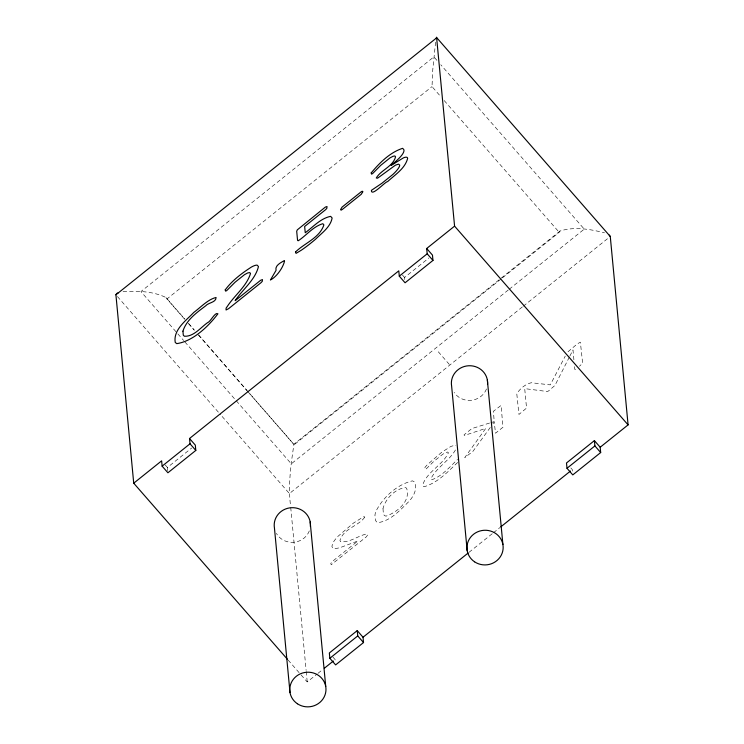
<?xml version="1.0" encoding="UTF-8"?>
<svg xmlns="http://www.w3.org/2000/svg" width="744" height="744" viewBox="0 0 744 744"><rect width="100%" height="100%" fill="white"/><g stroke="black" fill="none" stroke-linecap="round" stroke-linejoin="round"><path stroke-width="0.56" stroke-dasharray="3.72 2.79" d="M435.584 42.194L432.766 69.787L432.013 86.592L441.155 97.064M569.346 357.074L554.978 385.411L548.495 390.981L547.351 391.521L524.706 388.628L526.547 408.093L518.949 414.445L516.792 393.799C519.814 388.787 525.506 383.997 531.281 382.742L550.29 384.871L565.263 356.069M569.858 356.06L572.982 349.95L574.061 361.407M502.442 277.847L559.237 232.342L559.981 231.04C574.266 226.399 590.262 229.143 604.528 232.844M455.449 449.962C449.088 461.001 436.43 467.492 430.888 478.82L431.855 479.741C442.289 476.002 449.748 466.916 457.588 459.429M490.268 427.465L472.896 451.413L464.786 457.541L485.767 428.377L465.446 435.119L464.275 435.389L464.079 434.822L471.817 428.581L489.868 422.955M492.919 423.792L494.249 421.95L495.504 433.213L502.953 427.251L501.084 405.415L493.43 411.283L494.211 421.606L490.956 422.611M457.662 462.443C447.86 471.752 437.751 482.689 424.471 486.623L423.206 486.223L422.685 485.041C426.879 471.622 442.727 465.307 448.409 452.78L447.702 452.045L445.842 452.482L442.782 454.221L433.761 461.438L426.061 469.055L424.833 469.259L425.01 467.297L427.307 464.721L441.676 452.278L450.911 446.419L454.807 445.275L455.923 445.637M568.007 351.773L577.288 343.886L580.376 342.184L582.626 363.165L579.464 366.271M184.475 319.027L166.954 298.949L432.013 86.592M167.716 470.654L167.409 467.474L191.71 448M404.764 279.586L404.569 277.466L428.87 258.001M559.981 231.04L293.973 444.159C290.876 464.6 287.891 485.599 290.616 506.273M247.706 391.465L294.187 444.698L501.54 278.572M508.301 289.965L291.295 463.819L184.438 341.412M509.203 289.239L584.254 229.115L440.764 64.728M522.353 306.928L289.416 493.56L221.396 415.636M523.264 306.203L609.364 237.215M301.106 674.947L307.226 681.95L317.121 674.018M318.023 673.301L322.524 669.693M469.008 552.327L492.565 533.457M493.467 532.732L499.81 527.654M575.698 369.154L574.814 369.424L574.498 365.983M123.039 291.657C137.38 290.802 152.818 291.099 165.949 297.507L185.005 319.334M436.942 60.357L433.892 56.86L140.932 291.574L183.675 340.538M444.196 100.561L559.237 232.342M402.402 274.982L404.569 277.466M570.834 467.939L572.276 469.594L572.582 472.775M438.281 351.773L449.841 365.025M188.818 323.696L194.147 329.806M198.722 335.042L294.187 444.698M188.288 323.389L194.379 330.373M198.192 334.735L246.943 390.591M117.45 296.558L220.624 414.752M165.242 464.981L167.409 467.474M332.959 657.11L335.126 659.593L335.321 661.723M288.114 660.058L300.344 674.073M165.949 297.507L166.954 298.949M290.727 507.427L306.128 670.391M306.24 671.544L307.226 681.95M486.483 388.954A18.126 17.326 -5.4 0 1 471.352 400.3A18.126 17.326 -5.4 0 1 454.147 392.423M309.309 530.9A18.126 17.326 -5.4 0 1 293.592 542.292A18.126 17.326 -5.4 0 1 276.377 533.383M382.993 508.505L383.383 513.992L384.341 515.527L385.959 516.159C396.719 512.495 410.688 501.661 406.754 488.613L405.889 487.664C395.603 488.213 385.55 498.629 382.993 508.505M364.672 517.275C358.627 526.017 343.3 528.677 339.943 540.442L340.51 541.697C349.224 542.841 357.241 536.368 365.434 534.239L367.35 534.08L367.387 535.392L366.122 537.038L331.219 564.724L330.764 563.478L332.354 561.45L357.92 540.962L339.85 547.724L334.93 548.709L332.605 548.096L331.908 546.366L332.735 543.287A17.456 4.232 -41.1 0 1 338.036 536.284L353.465 523.069L363.314 516.913L364.393 516.661L364.672 517.275M375.46 512.281L374.939 515.155L375.441 520.205L376.455 521.804L378.064 522.641C390.991 520.819 400.625 509.566 409.563 500.842C413.748 495.839 418.091 487.925 414.064 481.684L412.446 480.847C396.803 484.567 382.37 497.783 375.46 512.281"/><path stroke-width="1.12" d="M436.207 38.363L436.57 37.2L454.584 226.139L628.085 424.889L600.185 447.237L600.678 452.547L572.778 474.904L567.002 468.274L566.5 462.973L594.4 440.615L600.185 447.237M287.351 659.184L133.725 483.2L115.915 294.801L116.659 293.499L118.277 292.783M115.915 294.801L436.774 37.739L610.275 236.49L628.085 424.889M133.725 483.2L161.625 460.843L162.127 466.153L167.912 472.775L195.812 450.427L195.309 445.117L189.525 438.495L398.784 270.844L399.286 276.145L405.071 282.776L432.971 260.419L432.469 255.118L426.684 248.487L454.584 226.139M162.127 466.153L190.027 443.796L189.525 438.495M399.286 276.145L427.186 253.797L426.684 248.487M357.241 630.614L329.341 652.972L329.843 658.282L335.628 664.904L363.528 642.546L363.026 637.245L357.241 630.614L357.743 635.925L363.528 642.546M329.843 658.282L357.743 635.925M567.002 468.274L594.902 445.926L594.4 440.615M324.328 668.251L333.321 661.035M363.026 637.245L468.106 553.052M500.712 526.929L570.471 471.045M427.186 253.797L432.971 260.419M594.902 445.926L600.678 452.547M190.027 443.796L195.812 450.427M609.271 235.048L610.275 236.49M487.357 380.017L502.907 544.534M467.176 550.634L451.627 386.127A18.126 17.326 -5.4 0 1 468.804 365.75A18.126 17.326 -5.4 0 1 487.534 384.536M310.183 521.962L325.733 686.47M290.002 692.58L274.452 528.073A18.126 17.326 -5.4 0 1 291.639 507.696A18.126 17.326 -5.4 0 1 310.36 526.482M371.2 172.924L371.582 174.152L372.586 173.594L380.807 165.28L389.893 157.97L392.981 156.287L394.85 155.961L395.566 156.807C392.999 166.637 380.937 169.958 376.269 177.993L377.58 178.188L395.417 165.177L398.496 164.126L399.668 165.029A12.667 3.069 -41.1 0 1 392.934 174.403L381.784 183.359L371.396 190.362C371.126 197.411 385.457 181.369 387.605 181.62C394.897 174.793 405.117 168.59 407.638 158.351A17.233 4.176 -41.1 0 0 403.434 157.849C374.623 175.51 405.796 157.226 403.89 149.739L402.653 148.316C390.051 152.353 379.468 162.908 371.2 172.924M225.209 289.9L225.646 291.146L226.688 290.625L235.085 282.209L244.534 274.638L247.724 272.936L249.733 272.583L250.514 273.467C246.655 286.273 234.723 295.163 227.525 306.1L226.111 308.118L226.055 309.997L228.548 308.704L261.014 282.692L262.279 281.334L262.455 279.577L260.735 280.209L235.16 300.688C242.618 289.379 255.146 280.079 258.466 266.575L257.21 265.171A17.456 4.232 -41.1 0 0 251.426 267.049C241.754 273.29 232.016 280.609 225.209 289.9M295.507 252.002L296.056 253.379L301.32 250.207A44.501 10.788 -41.1 0 0 315.577 239.196C321.78 232.993 330.457 227.134 332.131 217.983L330.634 216.346C320.59 218.373 313.233 226.846 305.245 232.742L304.649 226.474L325.658 209.641L326.839 208.32L327.016 206.525L325.342 207.111L297.321 229.85L296.698 231.263L297.563 240.368L298.186 240.796C306.491 235.402 313.112 226.502 322.831 223.702L323.891 224.883C319.734 237.875 304.445 243.139 295.507 252.002M284.534 261.191C282.748 268.445 276.08 277.242 270.435 279.977L276.024 270.388C274.75 265.459 280.776 262.678 284.208 260.651L284.534 261.191M182.94 331.173L183.303 335.209L184.382 336.242C193.663 336.762 200.499 327.704 207.418 322.757C210.673 321.836 215.007 311.671 217.936 313.801C208.422 326.374 193.031 341.273 176.765 343.635L175.249 342.445C172.999 329.852 186.121 320.562 193.803 312.415C200.694 307.365 207.883 299.386 216.076 297.47C216.216 302.529 208.171 302.585 205.623 305.877C196.676 312.629 186.4 319.967 182.94 331.173M362.774 191.785L361.296 194.249L342.314 209.455L341.059 210.171L340.566 209.576L342.091 207.083L361.072 191.878L362.254 191.199L362.774 191.785M474.56 561.813A18.126 17.326 -5.4 0 0 503.084 549.053A18.126 17.326 -5.4 0 0 477.481 531.895A18.126 17.326 -5.4 0 0 474.56 561.813M297.386 703.75A18.126 17.326 -5.4 0 0 325.909 690.99A18.126 17.326 -5.4 0 0 300.306 673.841A18.126 17.326 -5.4 0 0 297.386 703.75"/></g></svg>
